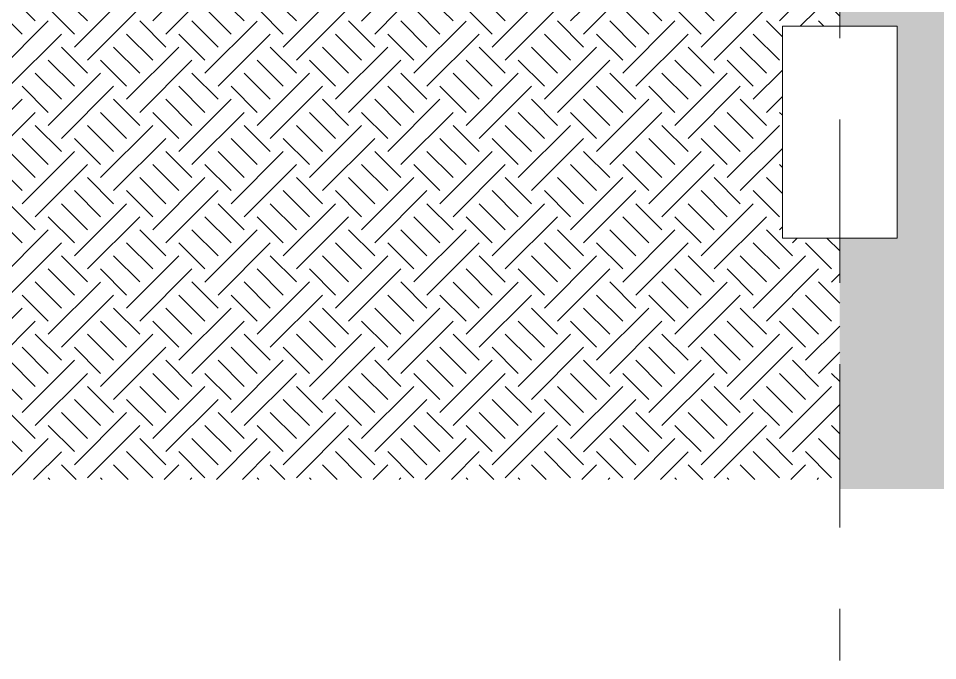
# Model space of a CAD drawing. Header units: millimetres. Extents: x 1135 to 1350, y 205 to 283.
# Drawn here: x 1300.44 to 1307.48, y 205.12 to 210.04 of the extents above; entities that cross this region are included whole.
import ezdxf

# ---------------------------------------------------------------- set-up
doc = ezdxf.new("R2010")
doc.units = ezdxf.units.MM
doc.header["$LTSCALE"] = 10
doc.linetypes.add('DASHED2', pattern=[0.375, 0.25, -0.125])
for name, color, linetype, lineweight in [('CINZA', 252, 'Continuous', 13), ('cinza 03', 252, 'Continuous', 13), ('linha estutura', 252, 'Continuous', 13), ('PN-01', 90, 'Continuous', 13)]:
    doc.layers.add(name, color=color, linetype=linetype, lineweight=lineweight)
pattern_1 = [(45, (759.0659, 189.21928), (0.2, 0.6), [0.5656854, -0.5656854]), (45, (759.1659, 189.11928), (0.2, 0.6), [0.5656854, -0.5656854]), (315, (759.2659, 189.1193), (0.6, 0.2), [0.2828427, -0.2828427]), (315, (759.3659, 189.2193), (0.6, 0.2), [0.2828427, -0.2828427]), (315, (759.4659, 189.3193), (0.6, 0.2), [0.2828427, -0.2828427]), (315, (759.5659, 189.4193), (0.6, 0.2), [0.2828427, -0.2828427])]

msp = doc.modelspace()

# ---------------------------------------------------------------- hatches: boundary and pattern name
at = {"layer": 'CINZA'}
h = msp.add_hatch(dxfattribs=at)
h.set_pattern_fill('SOLO2', color=256, style=0)
h.set_pattern_definition(pattern_1)
h.paths.add_polyline_path([(1297.4787, 216.3694), (1294.6389, 214.8303), (1294.6389, 206.5075), (1306.7287, 206.5075), (1306.7287, 208.3567), (1306.2888, 208.3567), (1306.2888, 209.9795), (1306.7287, 209.9795), (1306.7287, 210.1), (1297.4787, 210.1)])
h.paths.add_polyline_path([(1297.0738, 209.9795), (1297.9536, 209.9795), (1297.9536, 208.3567), (1297.0738, 208.3567)], flags=17)
at = {"layer": 'cinza 03'}
h = msp.add_hatch(dxfattribs=at)
h.set_pattern_fill('SOLO2', color=256, style=0)
h.set_pattern_definition(pattern_1)
h.paths.add_polyline_path([(1314.7287, 208.3567), (1314.2888, 208.3567), (1314.2888, 209.9795), (1314.7287, 209.9795), (1314.7287, 210.1), (1306.7287, 210.1), (1306.7287, 209.9795), (1307.1686, 209.9795), (1307.1686, 208.3567), (1306.7287, 208.3567), (1306.7287, 206.4345), (1314.7287, 206.4345)])
h.paths.add_polyline_path([(1322.7287, 208.3567), (1322.2888, 208.3567), (1322.2888, 209.9795), (1322.7287, 209.9795), (1322.7287, 210.1), (1314.7287, 210.1), (1314.7287, 209.9795), (1315.1686, 209.9795), (1315.1686, 208.3567), (1314.7287, 208.3567), (1314.7287, 206.4345), (1322.7287, 206.4345)])
h.paths.add_polyline_path([(1328.7287, 208.3567), (1328.2888, 208.3567), (1328.2888, 209.9795), (1328.7287, 209.9795), (1328.7287, 210.1), (1322.7287, 210.1), (1322.7287, 209.9795), (1323.1686, 209.9795), (1323.1686, 208.3567), (1322.7287, 208.3567), (1322.7287, 206.4345), (1328.7287, 206.4345)])
h.paths.add_polyline_path([(1338.8925, 216.8074), (1344.5084, 216.8074), (1344.5084, 219.3892), (1335.5929, 219.3892), (1335.5929, 210.1), (1328.7287, 210.1), (1328.7287, 209.9795), (1329.1686, 209.9795), (1329.1686, 208.3567), (1328.7287, 208.3567), (1328.7287, 206.4345), (1338.8925, 206.4345)])
h.paths.add_polyline_path([(1334.9031, 208.3567), (1334.9031, 209.9795), (1335.7829, 209.9795), (1335.7829, 208.3567)], flags=16)

# ---------------------------------------------------------------- linework, layer by layer
at = {"layer": 'linha estutura', "linetype": 'DASHED2', "ltscale": 0.5}
msp.add_line((1306.7287, 280.5143), (1306.7287, 205.1185), dxfattribs=at)
at = {"layer": 'PN-01'}
msp.add_lwpolyline([(1306.2888, 209.9795), (1307.1686, 209.9795), (1307.1686, 208.3567), (1306.2888, 208.3567)], close=True, dxfattribs=at)

doc.saveas('drawing.dxf')
